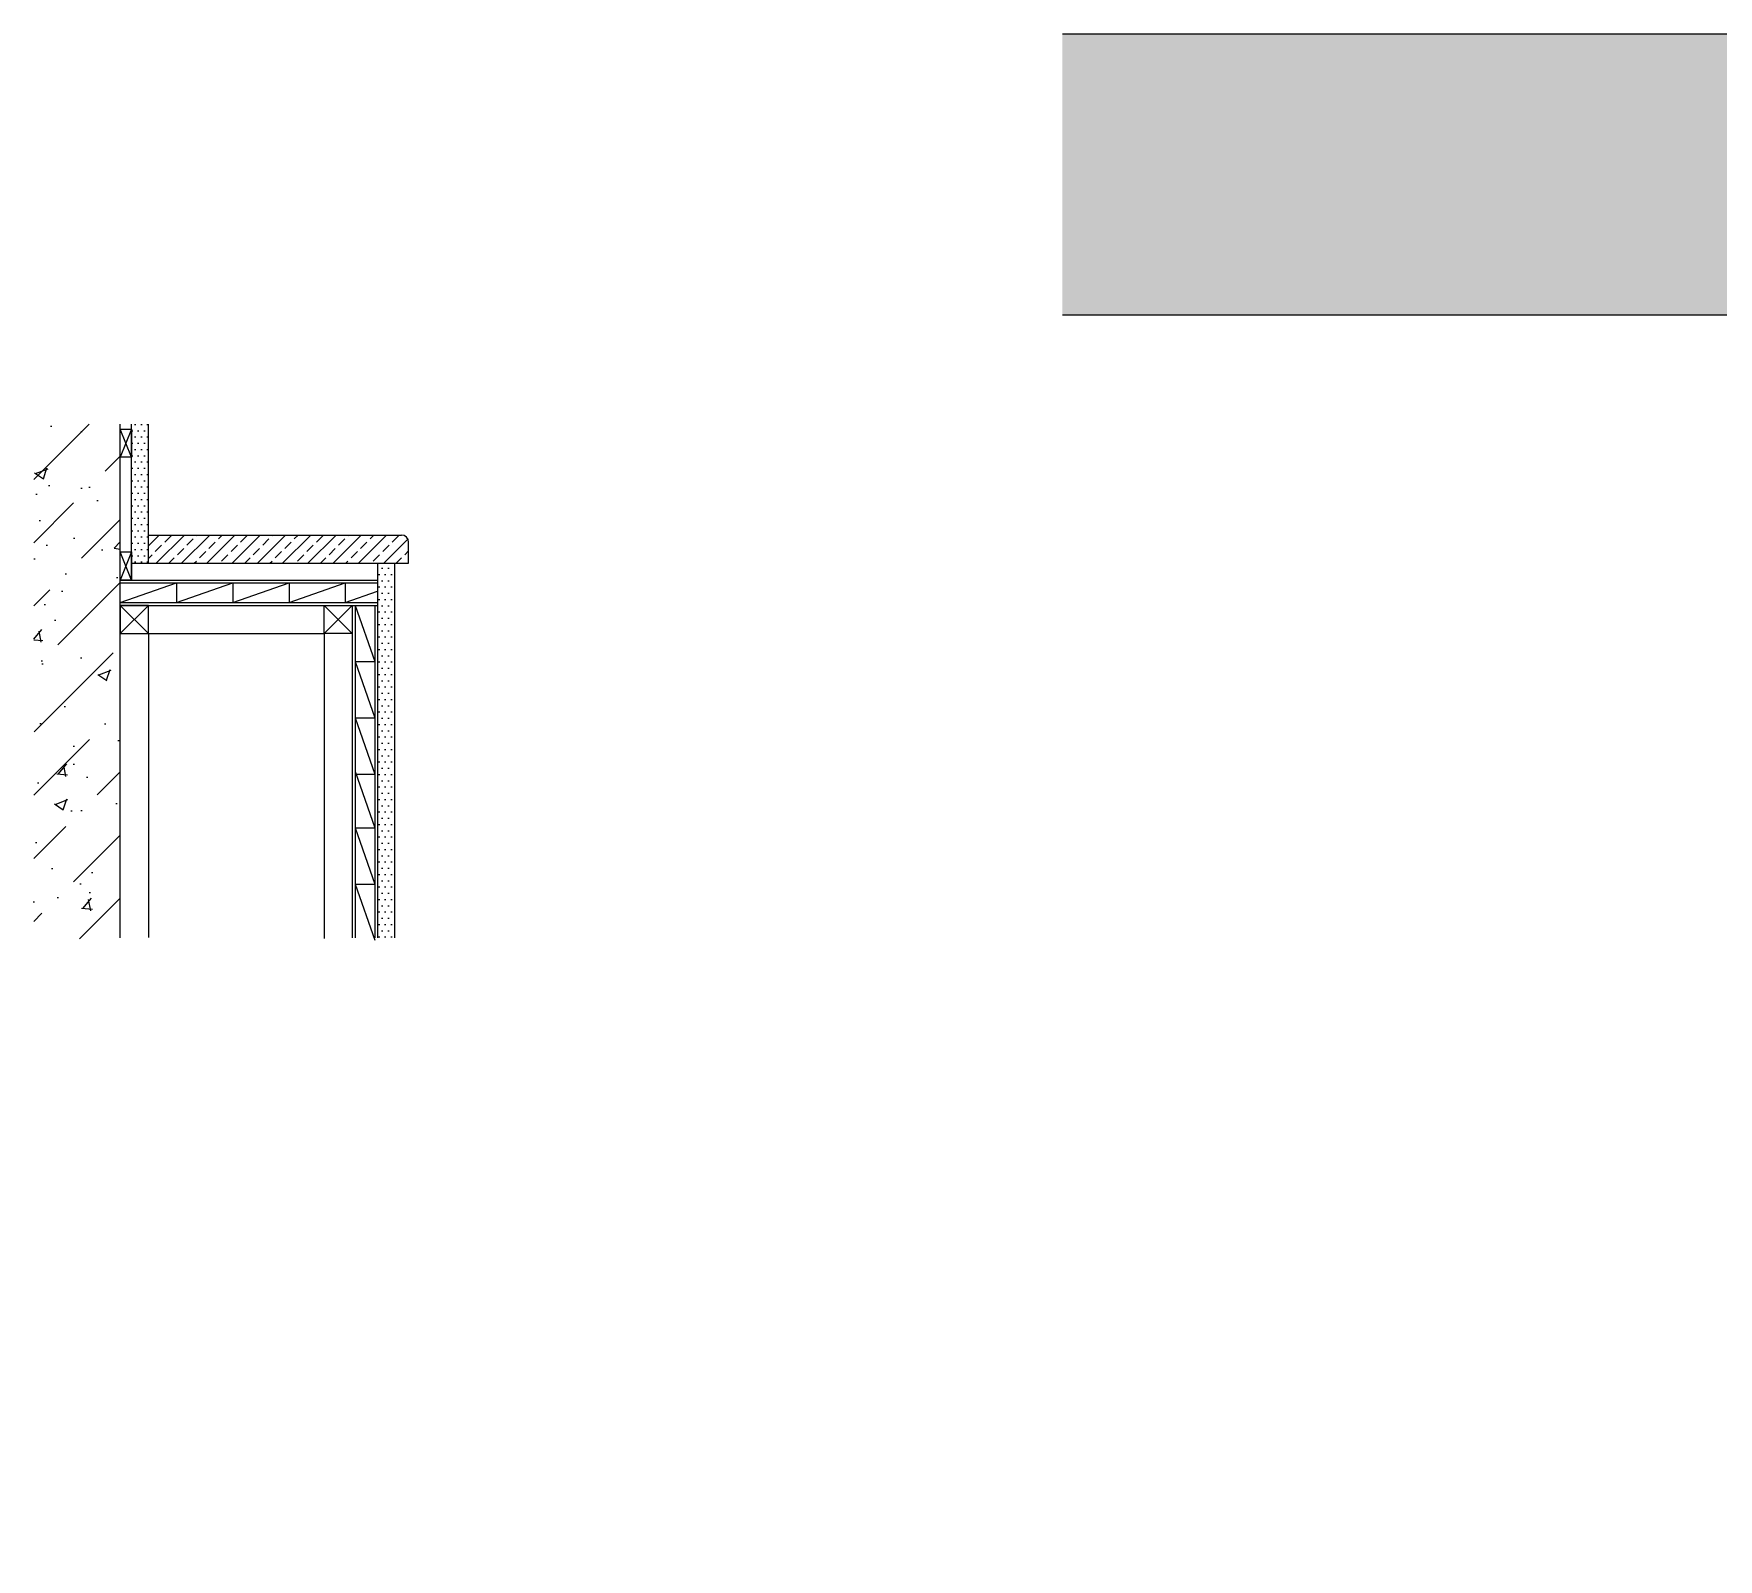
# Model space of a CAD drawing. Header units: millimetres. Extents: x 3104083 to 3173399, y -3165492 to -3044687.
# Drawn here: x 3127723 to 3128921, y -3053292 to -3052207 of the extents above; entities that cross this region are included whole.
import ezdxf

# ---------------------------------------------------------------- set-up
doc = ezdxf.new("R2010")
doc.units = ezdxf.units.MM
doc.header["$LTSCALE"] = 500
doc.header["$MEASUREMENT"] = 0
doc.layers.get('0').update_dxf_attribs({"linetype": 'CONTINUOUS'})
for name, color, linetype in [('A-土建墙（含管井、立管）', 6, 'CONTINUOUS'), ('A-土建柱填充', 251, 'CONTINUOUS'), ('A-新隔墙', 4, 'CONTINUOUS'), ('D-节点填充', 250, 'CONTINUOUS'), ('D-造型细线', 146, 'CONTINUOUS'), ('E-立面填充', 250, 'CONTINUOUS')]:
    doc.layers.add(name, color=color, linetype=linetype)
pattern_1 = [(0, (2960534.448, -2915320.8892), (2.2225, 4.445), [0, -4.445])]

msp = doc.modelspace()

# ---------------------------------------------------------------- hatches: boundary and pattern name
at = {"ltscale": 0.15}
h = msp.add_hatch(dxfattribs=at)
h.set_pattern_fill('ANSI33', color=251, scale=2, style=0)
h.set_pattern_definition([(45, (2960534.448, -2915320.889), (-8.9802561, 8.9802561), []), (45, (2960543.428, -2915320.889), (-8.9802561, 8.9802561), [6.35, -3.175])])
h.paths.add_polyline_path([(3127984.748, -3052563.389), (3127804.748, -3052563.389), (3127804.748, -3052583.389), (3127970.248, -3052583.389), (3127989.748, -3052583.389), (3127989.748, -3052568.389, 0.41421356)])
at = {"layer": 'A-土建柱填充'}
h = msp.add_hatch(dxfattribs=at)
h.set_pattern_fill('AR-CONC,_O', color=256, scale=0.5)
h.set_pattern_definition([(50, (2958793.65, -2915675.79), (91.092334, -7.969543), [9.525, -104.775]), (355, (2958793.65, -2915675.79), (-17.621413, 95.52832), [7.62, -83.82]), (100.451, (2958801.24, -2915676.45), (73.47125, 87.558344), [8.095, -89.045]), (46.1842, (2958793.65, -2915650.39), (135.53952, -21.021164), [14.2875, -157.1625]), (96.6356, (2958804.94, -2915652.14), (118.70212, 123.71278), [12.1425, -133.5675]), (351.184, (2958793.65, -2915650.39), (118.7023, 123.71256), [11.43, -125.73]), (21, (2958806.35, -2915656.74), (75.80744, -51.13276), [9.525, -104.775]), (326, (2958806.35, -2915656.74), (30.901014, 92.093983), [7.62, -83.82]), (71.4514, (2958812.665, -2915661), (106.708245, 40.96143), [8.095, -89.045]), (37.5, (2958793.648, -2915675.79), (1.5443016, 42.2775194), [0, -82.804, 0, -85.09, 0, -84.1375]), (7.5, (2958793.65, -2915675.79), (33.409831, 50.090287), [0, -48.514, 0, -80.899, 0, -32.0675]), (327.5, (2958765.327, -2915675.79), (67.7952976, -2.864372), [0, -31.75, 0, -99.06, 0, -131.445]), (317.5, (2958752.627, -2915675.79), (74.06459, 12.713246), [0, -41.275, 0, -65.786, 0, -93.345])])
h.paths.add_polyline_path([(3127723.248, -3052484.589), (3127723.248, -3052851.586), (3127784.748, -3052849.689), (3127784.748, -3052484.589)])
h = msp.add_hatch(dxfattribs=at)
h.set_pattern_fill('ANSI36,_O', color=256, scale=10)
h.set_pattern_definition([(45, (2958793.648, -2915675.79), (16.83798, 61.739261), [79.375, -15.875, 0, -15.875])])
h.paths.add_polyline_path([(3127723.248, -3052484.589), (3127723.248, -3052851.586), (3127784.748, -3052849.689), (3127784.748, -3052484.589)])
at = {"layer": 'D-节点填充', "ltscale": 0.15}
h = msp.add_hatch(dxfattribs=at)
h.set_pattern_fill('DOTS', color=134, scale=2.8, style=0)
h.set_pattern_definition(pattern_1)
h.paths.add_polyline_path([(3127792.748, -3052484.589), (3127804.748, -3052484.589), (3127804.748, -3052583.389), (3127792.748, -3052583.389)])
h = msp.add_hatch(dxfattribs=at)
h.set_pattern_fill('DOTS', color=134, scale=2.8, style=0)
h.set_pattern_definition(pattern_1)
h.paths.add_polyline_path([(3127967.748, -3052849.789), (3127979.748, -3052849.789), (3127979.748, -3052583.389), (3127967.748, -3052583.389)])
at = {"layer": 'E-立面填充', "ltscale": 0.15}
h = msp.add_hatch(dxfattribs=at)
h.set_pattern_fill('ZIGZAG', color=256, scale=10, angle=315, style=0)
h.set_pattern_definition([(315, (3081457.284, -3028471.593), (44.90128, -1e-14), [31.75, -31.75]), (45, (3081479.735, -3028494.044), (1e-14, 44.90128), [31.75, -31.75])])
h.paths.add_polyline_path([(3131636.492, -3052206.789), (3130336.238, -3052206.789), (3130411.238, -3052206.789), (3130411.238, -3052296.789), (3129881.238, -3052296.789), (3129881.238, -3052206.789), (3129698.238, -3052206.789), (3129536.492, -3052206.789), (3129536.492, -3052406.789), (3130696.238, -3052406.789), (3130696.238, -3052316.789), (3131076.238, -3052316.789), (3131226.238, -3052316.789), (3131236.238, -3052406.789), (3131086.238, -3052406.789), (3131536.492, -3052406.789), (3131536.492, -3053006.789), (3131136.492, -3053006.789), (3131136.492, -3053291.789), (3131336.492, -3053291.789), (3131336.492, -3053206.789), (3131736.492, -3053206.789), (3131736.492, -3052306.789), (3131636.492, -3052306.789)])
h.paths.add_polyline_path([(3131736.492, -3052206.789), (3131636.492, -3052206.789), (3131636.492, -3052306.789), (3131736.492, -3052306.789)], flags=17)
h.paths.add_polyline_path([(3129136.492, -3052206.789), (3128454.448, -3052206.789), (3128454.448, -3052406.789), (3129136.492, -3052406.789)])

# ---------------------------------------------------------------- linework, layer by layer
at = {"layer": 'A-土建墙（含管井、立管）', "color": 6}
msp.add_line((3127784.748, -3052849.689), (3127784.748, -3052484.589), dxfattribs=at)
for points in [[(3128454.448, -3052206.789), (3129136.492, -3052206.789)], [(3128454.448, -3052406.789), (3129136.492, -3052406.789)], [(3128454.448, -3052406.789), (3129136.492, -3052406.789)]]:
    msp.add_lwpolyline(points, dxfattribs=at)
at = {"layer": 'A-新隔墙'}
for p, q in [((3127804.748, -3052583.389), (3127804.748, -3052484.589)), ((3127804.748, -3052563.389), (3127984.748, -3052563.389)), ((3127989.748, -3052583.389), (3127989.748, -3052568.389)), ((3127792.748, -3052583.389), (3127970.248, -3052583.389)), ((3127804.748, -3052583.389), (3127989.748, -3052583.389)), ((3127979.748, -3052583.389), (3127979.748, -3052849.689))]:
    msp.add_line(p, q, dxfattribs=at)
msp.add_arc((3127984.748, -3052568.389), 5, 0, 90, dxfattribs=at)
at = {"layer": 'D-造型细线', "color": 251}
for p, q in [((3127792.748, -3052487.989), (3127784.748, -3052507.989)), ((3127792.748, -3052507.989), (3127784.748, -3052487.989)), ((3127792.748, -3052575.389), (3127784.748, -3052595.389)), ((3127792.748, -3052595.389), (3127784.748, -3052575.389)), ((3127784.748, -3052597.389), (3127967.748, -3052597.389)), ((3127784.748, -3052611.389), (3127824.748, -3052597.389)), ((3127824.748, -3052597.389), (3127824.748, -3052611.389)), ((3127824.748, -3052611.389), (3127864.748, -3052597.389)), ((3127864.748, -3052597.389), (3127864.748, -3052611.389)), ((3127864.748, -3052611.389), (3127904.748, -3052597.389)), ((3127904.748, -3052597.389), (3127904.748, -3052611.389)), ((3127904.748, -3052611.389), (3127944.748, -3052597.389)), ((3127944.748, -3052597.389), (3127944.748, -3052611.389)), ((3127784.748, -3052611.389), (3127967.748, -3052611.389)), ((3127944.748, -3052611.389), (3127967.748, -3052603.339)), ((3127804.748, -3052613.389), (3127784.748, -3052633.389)), ((3127804.748, -3052633.389), (3127784.748, -3052613.389)), ((3127929.748, -3052613.389), (3127949.748, -3052633.389)), ((3127929.748, -3052633.389), (3127949.748, -3052613.389)), ((3127951.748, -3052613.389), (3127951.748, -3052849.689)), ((3127951.748, -3052613.389), (3127965.748, -3052653.389)), ((3127965.748, -3052613.389), (3127965.748, -3052849.689)), ((3127804.748, -3052633.389), (3127929.748, -3052633.389)), ((3127804.748, -3052633.389), (3127804.748, -3052849.589)), ((3127929.748, -3052633.389), (3127929.748, -3052850.289)), ((3127951.748, -3052653.389), (3127965.748, -3052653.389)), ((3127951.748, -3052653.389), (3127965.748, -3052693.389)), ((3127951.748, -3052693.389), (3127965.748, -3052693.389)), ((3127951.748, -3052693.389), (3127965.748, -3052733.389)), ((3127951.748, -3052731.539), (3127965.748, -3052771.539)), ((3127951.748, -3052733.389), (3127965.748, -3052733.389)), ((3127951.748, -3052771.539), (3127965.748, -3052771.539)), ((3127951.748, -3052771.539), (3127965.748, -3052811.539)), ((3127951.748, -3052811.539), (3127965.748, -3052811.539)), ((3127951.748, -3052811.539), (3127965.748, -3052851.539))]:
    msp.add_line(p, q, dxfattribs=at)
at = {"layer": 'D-造型细线', "color": 44}
for p, q in [((3127792.748, -3052595.389), (3127792.748, -3052484.589)), ((3127967.748, -3052583.389), (3127967.748, -3052849.689)), ((3127784.748, -3052595.389), (3127967.748, -3052595.389)), ((3127784.748, -3052613.389), (3127967.748, -3052613.389)), ((3127949.748, -3052613.389), (3127949.748, -3052849.689))]:
    msp.add_line(p, q, dxfattribs=at)
for points in [[(3127784.748, -3052633.389), (3127804.748, -3052633.389), (3127804.748, -3052613.389), (3127784.748, -3052613.389)], [(3127949.748, -3052633.389), (3127929.748, -3052633.389), (3127929.748, -3052613.389), (3127949.748, -3052613.389)]]:
    msp.add_lwpolyline(points, close=True, dxfattribs=at)
at = {"layer": 'E-立面填充', "color": 44, "ltscale": 0.15}
for points in [[(3127792.748, -3052487.989), (3127792.748, -3052507.989), (3127784.748, -3052507.989), (3127784.748, -3052487.989)], [(3127792.748, -3052575.389), (3127792.748, -3052595.389), (3127784.748, -3052595.389), (3127784.748, -3052575.389)]]:
    msp.add_lwpolyline(points, close=True, dxfattribs=at)

doc.saveas('drawing.dxf')
